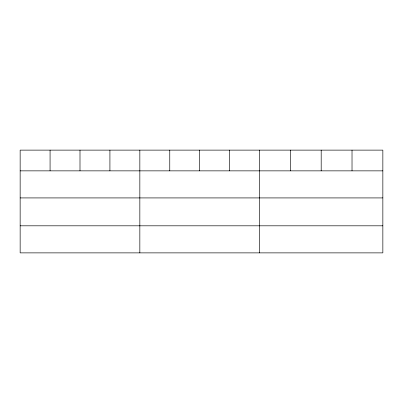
<?xml version="1.0" encoding="UTF-8"?>
<svg xmlns="http://www.w3.org/2000/svg" width="403" height="403" viewBox="0 0 403 403"><rect width="100%" height="100%" fill="white"/><g stroke="black" fill="none" stroke-linecap="round" stroke-linejoin="round"><path stroke-width="0.6" d="M382.85 197.923L382.85 150.123L20.15 150.123L20.15 252.877L382.85 252.877L382.85 197.923L20.15 197.923M20.15 170.857L382.85 170.857M20.15 225.811L382.85 225.811M352.021 150.123L352.021 170.857M321.191 150.123L321.191 170.857M290.361 150.123L290.361 170.857M259.532 150.123L259.532 252.877M229.609 150.123L229.609 170.857M199.686 150.123L199.686 170.857M169.764 150.123L169.764 170.857M139.841 150.123L139.841 252.877M109.918 150.123L109.918 170.857M79.996 150.123L79.996 170.857M50.073 150.123L50.073 170.857"/></g></svg>
